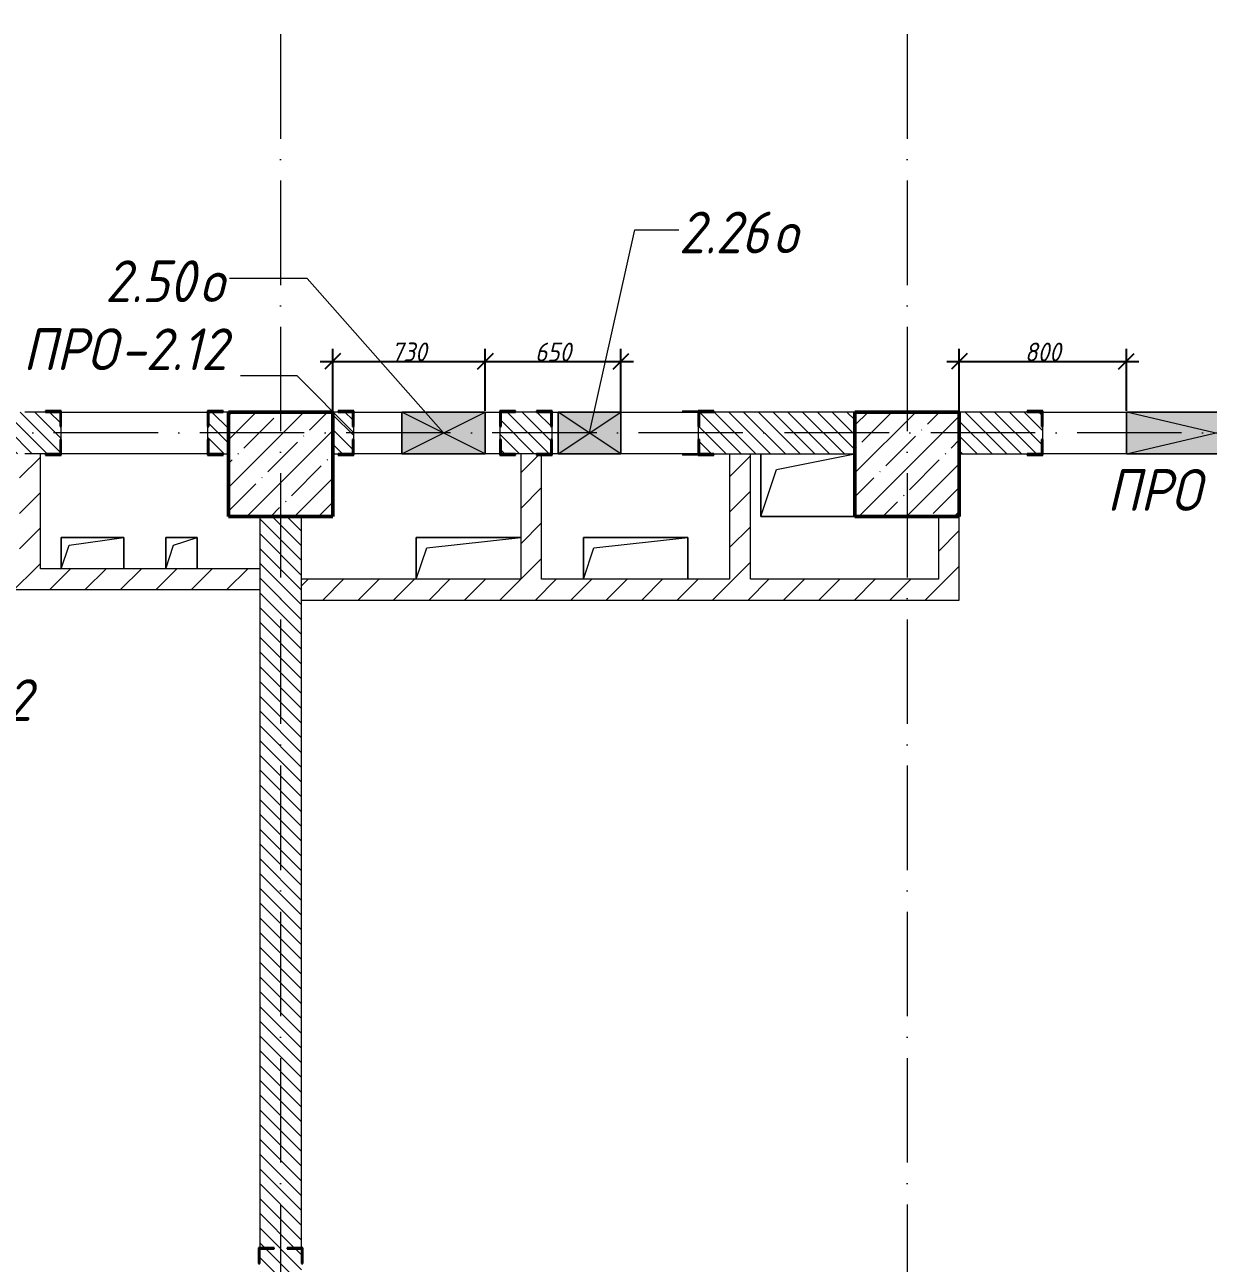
# Model space of a CAD drawing. Header units: millimetres. Extents: x -401725 to 250493, y 305116 to 802890.
# Drawn here: x 10066 to 15733, y 381011 to 386940 of the extents above; entities that cross this region are included whole.
import ezdxf

# ---------------------------------------------------------------- set-up
doc = ezdxf.new("R2010")
doc.units = ezdxf.units.MM
doc.linetypes.add('50_200_ШТРИХ_1Т_ш5_п1_п1_', pattern=[700, 500, -100, 0, -100])
for name, color, linetype, lineweight in [('A-____-____-DIMS', 7, 'Continuous', 9), ('A-DETL-GENF-OTLN', 7, 'Continuous', 9), ('A-FLOR-____-OTLN', 7, 'Continuous', 9), ('A-GENM-____-IDEN', 7, 'Continuous', 9), ('A-GENM-____-MCUT', 7, 'Continuous', 25), ('A-GENM-____-OTLN', 7, 'Continuous', 9), ('A-GENM-____-OTLN-1', 7, 'Continuous', 25), ('A-GLAZ-____-IDEN', 7, 'Continuous', 9), ('A-GLAZ-____-OTLN', 7, 'Continuous', 9), ('A-WALL-____-MCUT', 7, 'Continuous', 13), ('A-WALL-____-PATT-1', 7, 'Continuous', 9), ('A-WALL-FNSH-MCUT-1', 7, 'Continuous', 9), ('I-WALL-____-OTLN', 7, 'Continuous', 9), ('S-COLS-____-MCUT', 7, 'Continuous', 50), ('S-COLS-____-OTLN', 7, 'Continuous', 9), ('S-GRID-____-OTLN-1', 7, '50_200_ШТРИХ_1Т_ш5_п1_п1_', 9)]:
    doc.layers.add(name, color=color, linetype=linetype, lineweight=lineweight)
doc.styles.add('ISOCPEUR_I_11', font='isocpeui.ttf', dxfattribs={"width": 0.9, "height": 200})
doc.styles.add('ISOCPEUR_I_7', font='isocpeui.ttf', dxfattribs={"width": 0.9, "height": 90})
doc.dimstyles.new('ISO-1_8_0_9К_СРЕДНИЙ_Кладочные_2', dxfattribs={"dimscale": 304.8, "dimtxt": 89.638306, "dimasz": 0.246063, "dimexe": 0.19685, "dimexo": 0, "dimgap": 0, "dimtad": 1, "dimdec": 3, "dimrnd": 0.001, "dimdsep": 46, "dimtxsty": 'ISOCPEUR_I_7', "dimblk1": 'OBLIQUE', "dimblk2": 'OBLIQUE', "dimsah": 1, "dimcen": 0.09, "dimdle": 0.19685, "dimazin": 0, "dimtfac": 1, "dimtdec": 4, "dimtix": 1, "dimtmove": 1, "dimatfit": 3, "dimfxl": 1, "dimtvp": 1, "dimtolj": 1, "dimtzin": 0, "dimarcsym": 2})
pattern_1 = [(135, (-15659.08, 321904.697), (-35.35534, -35.35534), [])]
pattern_2 = [(45, (-15659.08, 321904.7), (-84.85281, 84.85281), [])]

# ---------------------------------------------------------------- blocks, each defined once
blk = doc.blocks.new('BSC_Колонна _Прямоугольная - 500х500-V12-АР1_План отверстий 2 этажа в осях 1-64_Ю-ЯЯ')
at = {"layer": 'S-COLS-____-OTLN'}
h = blk.add_hatch(dxfattribs=at)
h.set_pattern_fill('FP_21', color=256, style=0, pattern_type=2)
h.set_pattern_definition([(45, (-26950, -62931.04), (-114.04925, 114.04925), []), (45, (-26835.95, -62931.04), (-114.04925, 114.04925), [201.613, -40.323, 3.353, -36.97])])
h.paths.add_polyline_path([(-250, -250), (250, -250), (250, 250), (-250, 250)], flags=0)
at = {"layer": 'S-COLS-____-MCUT'}
for p, q in [((250, 250), (-250, 250)), ((-250, 250), (-250, -250)), ((250, -250), (250, 250)), ((-250, -250), (250, -250))]:
    blk.add_line(p, q, dxfattribs=at)
blk = doc.blocks.new('BSC_Колонна _Прямоугольная - 500х500-V48-АР1_План отверстий 2 этажа в осях 1-64_Ю-ЯЯ')
at = {"layer": 'S-COLS-____-OTLN'}
h = blk.add_hatch(dxfattribs=at)
h.set_pattern_fill('FP_58', color=256, style=0, pattern_type=2)
h.set_pattern_definition([(45, (-29950, -62931.04), (-114.04925, 114.04925), []), (45, (-29835.95, -62931.04), (-114.04925, 114.04925), [201.613, -40.323, 3.353, -36.97])])
h.paths.add_polyline_path([(-250, -250), (250, -250), (250, 250), (-250, 250)], flags=0)
at = {"layer": 'S-COLS-____-MCUT'}
for p, q in [((250, 250), (-250, 250)), ((-250, 250), (-250, -250)), ((250, -250), (250, 250)), ((-250, -250), (250, -250))]:
    blk.add_line(p, q, dxfattribs=at)
blk = doc.blocks.new('Фахверк_СКБ_Уголок - 200_3960-28268576-АР1_План отверстий 2 этажа в осях 1-64_Ю-ЯЯ')
at = {"layer": 'A-GENM-____-MCUT'}
for p, q in [((200, 156), (125, 156)), ((125, 156), (125, 81)), ((131, 81), (131, 150)), ((131, 150), (200, 150)), ((200, 150), (200, 156)), ((125, 81), (131, 81)), ((131, 19), (125, 19)), ((125, 19), (125, -56)), ((131, -50), (131, 19)), ((125, -56), (200, -56)), ((200, -50), (131, -50)), ((200, -56), (200, -50))]:
    blk.add_line(p, q, dxfattribs=at)
blk = doc.blocks.new('Фахверк_СКБ_Уголок - 200_3960_зеркало-28268689-АР1_План отверстий 2 этажа в осях 1-64_Ю-ЯЯ')
at = {"layer": 'A-GENM-____-MCUT'}
for p, q in [((200, 156), (125, 156)), ((125, 156), (125, 81)), ((131, 81), (131, 150)), ((131, 150), (200, 150)), ((200, 150), (200, 156)), ((125, 81), (131, 81)), ((131, 19), (125, 19)), ((125, 19), (125, -56)), ((131, -50), (131, 19)), ((125, -56), (200, -56)), ((200, -50), (131, -50)), ((200, -56), (200, -50))]:
    blk.add_line(p, q, dxfattribs=at)
blk = doc.blocks.new('154_Стойка_СКБ_Уголок - СМ-2180_200-28268025-АР1_План отверстий 2 этажа в осях 1-64_Ю-ЯЯ')
at = {"layer": 'A-GENM-____-MCUT'}
for p, q in [((125, 156), (125, 81)), ((200, 156), (125, 156)), ((131, 81), (131, 150)), ((131, 150), (200, 150)), ((200, 150), (200, 156)), ((125, 81), (131, 81)), ((131, 19), (125, 19)), ((125, 19), (125, -56)), ((131, -50), (131, 19)), ((125, -56), (200, -56)), ((200, -50), (131, -50)), ((200, -56), (200, -50))]:
    blk.add_line(p, q, dxfattribs=at)
blk = doc.blocks.new('Стойка_Влож_Уголок_Опорный - Уголок-28213941-АР1_План отверстий 2 этажа в осях 1-64_Ю-ЯЯ')
at = {"layer": 'A-GENM-____-OTLN'}
for p, q in [((-212, -6), (-212, 0)), ((0, 0), (0, -6)), ((-212, -75), (-212, -6)), ((-212, -6), (-206, -6)), ((-6, -6), (0, -6)), ((0, -6), (0, -75)), ((-212, -75), (-206, -75)), ((-6, -75), (0, -75))]:
    blk.add_line(p, q, dxfattribs=at)
blk = doc.blocks.new('Фахверк_СКБ_Уголок - 200_3550-28267367-АР1_План отверстий 2 этажа в осях 1-64_Ю-ЯЯ')
at = {"layer": 'A-GENM-____-MCUT'}
for p, q in [((200, 156), (125, 156)), ((125, 156), (125, 81)), ((131, 81), (131, 150)), ((131, 150), (200, 150)), ((200, 150), (200, 156)), ((125, 81), (131, 81)), ((131, 19), (125, 19)), ((125, 19), (125, -56)), ((131, -50), (131, 19)), ((125, -56), (200, -56)), ((200, -50), (131, -50)), ((200, -56), (200, -50))]:
    blk.add_line(p, q, dxfattribs=at)
blk = doc.blocks.new('AR_Отверстие прямоугольное _в плите_ - AR_Отверстие прямоугольное _в плите_-30229432-АР1_План отверстий 2 этажа в осях 1-64_Ю-ЯЯ')
at = {"layer": 'A-GENM-____-OTLN'}
for p, q in [((250, 100), (-250, 100)), ((-250, 100), (-250, -100)), ((-200, 50), (250, 100)), ((-250, -100), (-200, 50))]:
    blk.add_line(p, q, dxfattribs=at)
blk = doc.blocks.new('AR_Отверстие прямоугольное _в плите_ - AR_Отверстие прямоугольное _в плите_-V152-АР1_План отверстий 2 этажа в осях 1-64_Ю-ЯЯ')
at = {"layer": 'A-GENM-____-OTLN'}
for p, q in [((250, 100), (-250, 100)), ((-250, 100), (-250, -100)), ((-200, 50), (250, 100)), ((250, -100), (250, 100)), ((-250, -100), (-200, 50))]:
    blk.add_line(p, q, dxfattribs=at)
blk = doc.blocks.new('AR_Отверстие прямоугольное _в плите_ - AR_Отверстие прямоугольное _в плите_-30229441-АР1_План отверстий 2 этажа в осях 1-64_Ю-ЯЯ')
at = {"layer": 'A-GENM-____-OTLN'}
for p, q in [((150, 75), (-150, 75)), ((-150, 75), (-150, -75)), ((-112.5, 37.5), (150, 75)), ((150, -75), (150, 75)), ((-150, -75), (-112.5, 37.5))]:
    blk.add_line(p, q, dxfattribs=at)
blk = doc.blocks.new('AR_Отверстие прямоугольное _в плите_ - AR_Отверстие прямоугольное _в плите_-30423627-АР1_План отверстий 2 этажа в осях 1-64_Ю-ЯЯ')
at = {"layer": 'A-GENM-____-OTLN'}
for p, q in [((75, 75), (-75, 75)), ((-75, 75), (-75, -75)), ((-37.5, 37.5), (75, 75)), ((75, -75), (75, 75)), ((-75, -75), (-37.5, 37.5))]:
    blk.add_line(p, q, dxfattribs=at)
blk = doc.blocks.new('AR_Отверстие прямоугольное _в плите_ - AR_Отверстие прямоугольное _в плите_-V195-АР1_План отверстий 2 этажа в осях 1-64_Ю-ЯЯ')
at = {"layer": 'A-GENM-____-OTLN'}
for p, q in [((-225, 150), (-225, -150)), ((-150, 75), (224.8, 150)), ((-225, -150), (-150, 75)), ((-225, -150), (224.8, -150))]:
    blk.add_line(p, q, dxfattribs=at)
blk = doc.blocks.new('AR_Отверстие прямоугольное _в стене_ - AR_Отверстие прямоугольное _в стене__ЭОМ-36405611-АР1_План отверстий 2 этажа в осях 1-64_Ю-ЯЯ')
at = {"layer": 'A-GLAZ-____-OTLN'}
blk.add_hatch(color=256, dxfattribs=at).paths.add_polyline_path([(200, 100), (-200, 100), (-200, -100), (200, -100)], flags=0)
at = {"layer": 'A-DETL-GENF-OTLN'}
for p, q in [((-200, -100), (-200, 100)), ((-200, 100), (200, 100)), ((200, 100), (-200, -100)), ((-200, 100), (200, -100)), ((200, 100), (-200, 100)), ((-200, 100), (-200, -100)), ((200, 100), (200, -100)), ((200, -100), (200, 100)), ((200, -100), (-200, -100)), ((-200, -100), (200, -100))]:
    blk.add_line(p, q, dxfattribs=at)
blk = doc.blocks.new('AR_Отверстие прямоугольное _в стене__БезПР - AR_Отверстие прямоугольное _в стене__БезПР-36392850-АР1_План отверстий 2 этажа в осях 1-64_Ю-ЯЯ')
at = {"layer": 'A-GLAZ-____-OTLN'}
blk.add_hatch(color=256, dxfattribs=at).paths.add_polyline_path([(150, 100), (-150, 100), (-150, -100), (150, -100)], flags=0)
at = {"layer": 'A-DETL-GENF-OTLN'}
for p, q in [((-150, -100), (-150, 100)), ((-150, 100), (150, 100)), ((150, 100), (-150, -100)), ((-150, 100), (150, -100)), ((150, 100), (-150, 100)), ((-150, 100), (-150, -100)), ((150, 100), (150, -100)), ((150, -100), (150, 100)), ((150, -100), (-150, -100)), ((-150, -100), (150, -100))]:
    blk.add_line(p, q, dxfattribs=at)
blk = doc.blocks.new('AR_Отверстие прямоугольное _в стене_ - AR_Отверстие прямоугольное _в стене__ОВ-36798040-АР1_План отверстий 2 этажа в осях 1-64_Ю-ЯЯ')
at = {"layer": 'A-GLAZ-____-OTLN'}
blk.add_hatch(color=256, dxfattribs=at).paths.add_polyline_path([(425, -100), (425, 100), (-425, 100), (-425, -100)], flags=0)
at = {"layer": 'A-DETL-GENF-OTLN'}
for p, q in [((-425, -100), (-425, 100)), ((-425, 100), (425, 100)), ((425, 100), (-425, -100)), ((-425, 100), (425, -100)), ((425, 100), (-425, 100)), ((-425, 100), (-425, -100)), ((425, 100), (425, -100)), ((425, -100), (425, 100)), ((425, -100), (-425, -100)), ((-425, -100), (425, -100))]:
    blk.add_line(p, q, dxfattribs=at)
blk = doc.blocks.new('_Oblique')
at = {"color": 0, "linetype": 'ByBlock', "lineweight": -2}
blk.add_line((-0.5, -0.5), (0.5, 0.5), dxfattribs=at)
blk = doc.blocks.new('*D8971')
at = {"layer": 'A-____-____-DIMS', "color": 0, "lineweight": -2, "transparency": 16777216}
for p, q in [((11540.9, 385085.7), (11540.9, 385388)), ((12270.9, 385091.7), (12270.9, 385388)), ((11480.9, 385328), (12330.9, 385328))]:
    blk.add_line(p, q, dxfattribs=at)
at = {"layer": 'Defpoints', "color": 0, "transparency": 16777216}
for p in [(12270.9, 385328), (11540.9, 385085.7), (12270.9, 385091.7)]:
    blk.add_point(p, dxfattribs=at)
at = {"layer": 'A-____-____-DIMS', "color": 0, "lineweight": -2, "transparency": 16777216, "xscale": 75, "yscale": 75, "zscale": 75, "rotation": 180}
blk.add_blockref('_Oblique', (11540.9, 385328), dxfattribs=at)
at = {"layer": 'A-____-____-DIMS', "color": 0, "lineweight": -2, "transparency": 16777216, "xscale": 75, "yscale": 75, "zscale": 75}
blk.add_blockref('_Oblique', (12270.9, 385328), dxfattribs=at)
at = {"layer": 'A-____-____-DIMS', "color": 0, "transparency": 16777216, "insert": (11905.9, 385373.6), "char_height": 90, "width": 409.578, "attachment_point": 5, "style": 'ISOCPEUR_I_7'}
blk.add_mtext('\\A1;730', dxfattribs=at)
blk = doc.blocks.new('*D8972')
at = {"layer": 'A-____-____-DIMS', "color": 0, "lineweight": -2, "transparency": 16777216}
for p, q in [((12270.9, 385091.7), (12270.9, 385388)), ((12920.9, 385085.7), (12920.9, 385388)), ((12210.9, 385328), (12980.9, 385328))]:
    blk.add_line(p, q, dxfattribs=at)
at = {"layer": 'Defpoints', "color": 0, "transparency": 16777216}
for p in [(12920.9, 385328), (12270.9, 385091.7), (12920.9, 385085.7)]:
    blk.add_point(p, dxfattribs=at)
at = {"layer": 'A-____-____-DIMS', "color": 0, "lineweight": -2, "transparency": 16777216, "xscale": 75, "yscale": 75, "zscale": 75, "rotation": 180}
blk.add_blockref('_Oblique', (12270.9, 385328), dxfattribs=at)
at = {"layer": 'A-____-____-DIMS', "color": 0, "lineweight": -2, "transparency": 16777216, "xscale": 75, "yscale": 75, "zscale": 75}
blk.add_blockref('_Oblique', (12920.9, 385328), dxfattribs=at)
at = {"layer": 'A-____-____-DIMS', "color": 0, "transparency": 16777216, "insert": (12595.9, 385373), "char_height": 90, "width": 409.578, "attachment_point": 5, "style": 'ISOCPEUR_I_7'}
blk.add_mtext('\\A1;650', dxfattribs=at)
blk = doc.blocks.new('*D8926')
at = {"layer": 'A-____-____-DIMS', "color": 0, "lineweight": -2, "transparency": 16777216}
for p, q in [((14540.9, 385085.7), (14540.9, 385388)), ((15340.9, 385091.7), (15340.9, 385388)), ((14480.9, 385328), (15400.9, 385328))]:
    blk.add_line(p, q, dxfattribs=at)
at = {"layer": 'Defpoints', "color": 0, "transparency": 16777216}
for p in [(15340.9, 385328), (14540.9, 385085.7), (15340.9, 385091.7)]:
    blk.add_point(p, dxfattribs=at)
at = {"layer": 'A-____-____-DIMS', "color": 0, "lineweight": -2, "transparency": 16777216, "xscale": 75, "yscale": 75, "zscale": 75, "rotation": 180}
blk.add_blockref('_Oblique', (14540.9, 385328), dxfattribs=at)
at = {"layer": 'A-____-____-DIMS', "color": 0, "lineweight": -2, "transparency": 16777216, "xscale": 75, "yscale": 75, "zscale": 75}
blk.add_blockref('_Oblique', (15340.9, 385328), dxfattribs=at)
at = {"layer": 'A-____-____-DIMS', "color": 0, "transparency": 16777216, "insert": (14940.9, 385373), "char_height": 90, "width": 409.578, "attachment_point": 5, "style": 'ISOCPEUR_I_7'}
blk.add_mtext('\\A1;800', dxfattribs=at)

msp = doc.modelspace()

# ---------------------------------------------------------------- hatches: boundary and pattern name
at = {"layer": 'A-WALL-____-PATT-1'}
h = msp.add_hatch(dxfattribs=at)
h.set_pattern_fill('FP_6', color=256, style=0, pattern_type=2)
h.set_pattern_definition(pattern_1)
h.paths.add_polyline_path([(10946.9187, 384885.7392), (11040.9187, 384885.7392), (11040.9187, 385085.7392), (10946.9187, 385085.7392), (10946.9187, 385016.7392), (10940.9187, 385016.7392), (10940.9187, 384954.7392), (10946.9187, 384954.7392)], flags=0)
h.paths.add_polyline_path([(8040.9187, 384885.7392), (9284.9187, 384885.7392), (9284.9187, 384954.7392), (9290.9187, 384954.7392), (9290.9187, 385016.7392), (9284.9187, 385016.7392), (9284.9187, 385085.7392), (8040.9187, 385085.7392), (8040.9187, 384912.1281)], flags=0)
h.paths.add_polyline_path([(7840.9187, 384885.7392), (7840.9187, 385085.7392), (5540.9187, 385085.7392), (5540.9187, 384885.7392), (7303.2463, 384885.7392)], flags=0)
h.paths.add_polyline_path([(10040.9187, 384885.7392), (10234.9187, 384885.7392), (10234.9187, 384954.7392), (10240.9187, 384954.7392), (10240.9187, 385016.7392), (10234.9187, 385016.7392), (10234.9187, 385085.7392), (9996.9187, 385085.7392), (9996.9187, 385016.7392), (9990.9187, 385016.7392), (9990.9187, 384954.7392), (9996.9187, 384954.7392), (9996.9187, 384885.7392)], flags=0)
h = msp.add_hatch(dxfattribs=at)
h.set_pattern_fill('FP_6', color=256, style=0, pattern_type=2)
h.set_pattern_definition(pattern_1)
h.paths.add_polyline_path([(13540.9187, 384885.7392), (14040.9187, 384885.7392), (14040.9187, 385085.7392), (13296.9187, 385085.7392), (13296.9187, 385016.7392), (13290.9187, 385016.7392), (13290.9187, 384954.7392), (13296.9187, 384954.7392), (13296.9187, 384885.7392), (13440.9187, 384885.7392)], flags=0)
h.paths.add_polyline_path([(12346.9187, 384885.7392), (12584.9187, 384885.7392), (12584.9187, 384954.7392), (12590.9187, 384954.7392), (12590.9187, 385016.7392), (12584.9187, 385016.7392), (12584.9187, 385085.7392), (12346.9187, 385085.7392), (12346.9187, 385016.7392), (12340.9187, 385016.7392), (12340.9187, 384954.7392), (12346.9187, 384954.7392)], flags=0)
h.paths.add_polyline_path([(11565.9187, 384885.7392), (11634.9187, 384885.7392), (11634.9187, 384954.7392), (11640.9187, 384954.7392), (11640.9187, 385016.7392), (11634.9187, 385016.7392), (11634.9187, 385085.7392), (11540.9187, 385085.7392), (11540.9187, 384885.7392)], flags=0)
h = msp.add_hatch(dxfattribs=at)
h.set_pattern_fill('FP_6', color=256, style=0, pattern_type=2)
h.set_pattern_definition(pattern_1)
h.paths.add_polyline_path([(20040.9187, 384885.7392), (20040.9187, 385085.7392), (19396.9187, 385085.7392), (19396.9187, 385016.7392), (19390.9187, 385016.7392), (19390.9187, 384954.7392), (19396.9187, 384954.7392), (19396.9187, 384885.7392), (19675.7509, 384885.7392)], flags=0)
h.paths.add_polyline_path([(18484.9187, 384885.7392), (18484.9187, 384954.7392), (18490.9187, 384954.7392), (18490.9187, 385016.7392), (18484.9187, 385016.7392), (18484.9187, 385085.7392), (17740.9187, 385085.7392), (17740.9187, 384885.7392), (18415.9187, 384885.7392)], flags=0)
h.paths.add_polyline_path([(17340.9187, 384885.7392), (17340.9187, 385085.7392), (16646.9187, 385085.7392), (16646.9187, 385016.7392), (16640.9187, 385016.7392), (16640.9187, 384954.7392), (16646.9187, 384954.7392), (16646.9187, 384885.7392), (16715.9187, 384885.7392)], flags=0)
h.paths.add_polyline_path([(14540.9187, 384885.7392), (14934.9187, 384885.7392), (14934.9187, 384954.7392), (14940.9187, 384954.7392), (14940.9187, 385016.7392), (14934.9187, 385016.7392), (14934.9187, 385085.7392), (14540.9187, 385085.7392)], flags=0)
h = msp.add_hatch(dxfattribs=at)
h.set_pattern_fill('FP_4', color=256, style=0, pattern_type=2)
h.set_pattern_definition(pattern_2)
h.paths.add_polyline_path([(10065.9187, 384335.7392), (10140.9187, 384335.7392), (10140.9187, 384885.7392), (10065.9187, 384885.7392), (10065.9187, 384879.7392), (10040.9187, 384879.7392), (10040.9187, 384335.7392)], flags=0)
h = msp.add_hatch(dxfattribs=at)
h.set_pattern_fill('FP_4', color=256, style=0, pattern_type=2)
h.set_pattern_definition(pattern_2)
h.paths.add_polyline_path([(12540.9187, 384285.7392), (12540.9187, 384879.7392), (12515.9187, 384879.7392), (12515.9187, 384885.7392), (12440.9187, 384885.7392), (12440.9187, 384285.7392), (12515.9187, 384285.7392)], flags=0)
h = msp.add_hatch(dxfattribs=at)
h.set_pattern_fill('FP_4', color=256, style=0, pattern_type=2)
h.set_pattern_definition(pattern_2)
h.paths.add_polyline_path([(13540.9187, 384285.7392), (13540.9187, 384885.7392), (13440.9187, 384885.7392), (13440.9187, 384285.7392)], flags=0)
h = msp.add_hatch(dxfattribs=at)
h.set_pattern_fill('FP_6', color=256, style=0, pattern_type=2)
h.set_pattern_definition(pattern_1)
h.paths.add_polyline_path([(11190.9187, 377585.7392), (11390.9187, 377585.7392), (11390.9187, 381079.7392), (11321.9187, 381079.7392), (11321.9187, 381085.7392), (11390.9187, 381085.7392), (11390.9187, 384585.7392), (11190.9187, 384585.7392), (11190.9187, 381085.7392), (11259.9187, 381085.7392), (11259.9187, 381079.7392), (11190.9187, 381079.7392), (11190.9187, 379129.289)], flags=0)
h = msp.add_hatch(dxfattribs=at)
h.set_pattern_fill('FP_4', color=256, style=0, pattern_type=2)
h.set_pattern_definition(pattern_2)
h.paths.add_polyline_path([(14540.9187, 384285.7392), (14540.9187, 384585.7392), (14440.9187, 384585.7392), (14440.9187, 384285.7392)], flags=0)
h = msp.add_hatch(dxfattribs=at)
h.set_pattern_fill('FP_4', color=256, style=0, pattern_type=2)
h.set_pattern_definition(pattern_2)
h.paths.add_polyline_path([(11190.9187, 384235.7392), (11190.9187, 384335.7392), (9140.9187, 384335.7392), (9140.9187, 384235.7392), (10838.2476, 384235.7392)], flags=0)
h = msp.add_hatch(dxfattribs=at)
h.set_pattern_fill('FP_4', color=256, style=0, pattern_type=2)
h.set_pattern_definition(pattern_2)
h.paths.add_polyline_path([(14373.2489, 384185.7392), (14540.9187, 384185.7392), (14540.9187, 384285.7392), (11390.9187, 384285.7392), (11390.9187, 384185.7392), (12605.7483, 384185.7392)], flags=0)

# ---------------------------------------------------------------- linework, layer by layer
at = {"layer": 'A-FLOR-____-OTLN'}
for p, q in [((13591.127, 384585.7392), (13591.127, 384885.7392)), ((14040.9187, 384585.7392), (13591.127, 384585.7392)), ((10240.9187, 384485.7392), (10540.9187, 384485.7392)), ((10240.9187, 384335.7392), (10240.9187, 384485.7392)), ((10540.9187, 384485.7392), (10540.9187, 384335.7392)), ((10740.9187, 384485.7392), (10890.9187, 384485.7392)), ((10740.9187, 384335.7392), (10740.9187, 384485.7392)), ((10890.9187, 384485.7392), (10890.9187, 384335.7392)), ((11940.9187, 384485.7392), (12440.9187, 384485.7392)), ((11940.9187, 384285.7392), (11940.9187, 384485.7392)), ((12740.9187, 384485.7392), (13240.9187, 384485.7392)), ((12740.9187, 384285.7392), (12740.9187, 384485.7392)), ((13240.9187, 384485.7392), (13240.9187, 384285.7392))]:
    msp.add_line(p, q, dxfattribs=at)
at = {"layer": 'A-GENM-____-IDEN'}
for p, q in [((11370.1487, 385259.1895), (11099.3787, 385259.1895)), ((11640.9187, 384985.7392), (11370.1487, 385259.1895))]:
    msp.add_line(p, q, dxfattribs=at)
at = {"layer": 'A-GLAZ-____-IDEN'}
for p, q in [((12770.9187, 384985.7392), (12986.6389, 385957.6895)), ((12986.6389, 385957.6895), (13197.7502, 385957.6895)), ((11417.5994, 385724.3593), (11046.1472, 385724.3593)), ((12070.9187, 384985.7392), (11417.5994, 385724.3593))]:
    msp.add_line(p, q, dxfattribs=at)
at = {"layer": 'A-WALL-____-MCUT'}
for p, q in [((10165.9187, 385085.7392), (10065.9187, 385085.7392)), ((11040.9187, 385085.7392), (11015.9187, 385085.7392)), ((11565.9187, 385085.7392), (11540.9187, 385085.7392)), ((12515.9187, 385085.7392), (12415.9187, 385085.7392)), ((14040.9187, 385085.7392), (13365.9187, 385085.7392)), ((14865.9187, 385085.7392), (14540.9187, 385085.7392)), ((10240.9187, 384954.7392), (10240.9187, 385016.7392)), ((10940.9187, 385016.7392), (10940.9187, 384954.7392)), ((11640.9187, 384954.7392), (11640.9187, 385016.7392)), ((12340.9187, 385016.7392), (12340.9187, 384954.7392)), ((12590.9187, 384954.7392), (12590.9187, 385016.7392)), ((13290.9187, 385016.7392), (13290.9187, 384954.7392)), ((14940.9187, 384954.7392), (14940.9187, 385016.7392)), ((10165.9187, 384885.7392), (10065.9187, 384885.7392)), ((11015.9187, 384885.7392), (11040.9187, 384885.7392)), ((11540.9187, 384885.7392), (11565.9187, 384885.7392)), ((12515.9187, 384885.7392), (12415.9187, 384885.7392)), ((13365.9187, 384885.7392), (14040.9187, 384885.7392)), ((14540.9187, 384885.7392), (14865.9187, 384885.7392)), ((11190.9187, 384585.7392), (11190.9187, 381085.7392)), ((11390.9187, 381085.7392), (11390.9187, 384585.7392))]:
    msp.add_line(p, q, dxfattribs=at)
at = {"layer": 'A-WALL-FNSH-MCUT-1'}
for p, q in [((10140.9187, 384335.7392), (10140.9187, 384885.7392)), ((12440.9187, 384885.7392), (12440.9187, 384285.7392)), ((12540.9187, 384285.7392), (12540.9187, 384879.7392)), ((13440.9187, 384885.7392), (13440.9187, 384285.7392)), ((13540.9187, 384285.7392), (13540.9187, 384885.7392)), ((14440.9187, 384585.7392), (14440.9187, 384285.7392)), ((14540.9187, 384185.7392), (14540.9187, 384585.7392)), ((11190.9187, 384335.7392), (10140.9187, 384335.7392)), ((12440.9187, 384285.7392), (11390.9187, 384285.7392)), ((13440.9187, 384285.7392), (12540.9187, 384285.7392)), ((14440.9187, 384285.7392), (13540.9187, 384285.7392)), ((8970.9187, 384235.7392), (11190.9187, 384235.7392)), ((11390.9187, 384185.7392), (14540.9187, 384185.7392))]:
    msp.add_line(p, q, dxfattribs=at)
at = {"layer": 'I-WALL-____-OTLN'}
for p, q in [((10240.9187, 385085.7392), (10940.9187, 385085.7392)), ((11640.9187, 385085.7392), (11870.9187, 385085.7392)), ((12270.9187, 385085.7392), (12340.9187, 385085.7392)), ((12590.9187, 385085.7392), (12620.9187, 385085.7392)), ((12920.9187, 385085.7392), (13290.9187, 385085.7392)), ((14940.9187, 385085.7392), (15340.9187, 385085.7392)), ((10940.9187, 384885.7392), (10240.9187, 384885.7392)), ((11870.9187, 384885.7392), (11640.9187, 384885.7392)), ((12340.9187, 384885.7392), (12270.9187, 384885.7392)), ((12620.9187, 384885.7392), (12590.9187, 384885.7392)), ((13290.9187, 384885.7392), (12920.9187, 384885.7392)), ((15340.9187, 384885.7392), (14940.9187, 384885.7392))]:
    msp.add_line(p, q, dxfattribs=at)
at = {"layer": 'S-GRID-____-OTLN-1'}
for p, q in [((11290.9187, 412797.5486), (11290.9187, 374796.285)), ((14290.9187, 412797.5486), (14290.9187, 374796.285)), ((88415.3253, 384985.7392), (-20327.8515, 384985.7392))]:
    msp.add_line(p, q, dxfattribs=at)

# ---------------------------------------------------------------- block references
at = {"layer": 'A-GENM-____-OTLN', "rotation": 269.9999999999995}
msp.add_blockref('Стойка_Влож_Уголок_Опорный - Уголок-28213941-АР1_План отверстий 2 этажа в осях 1-64_Ю-ЯЯ', (13290.9187, 384879.7392), dxfattribs=at)
at = {"layer": 'A-GENM-____-OTLN'}
for name, p in [('AR_Отверстие прямоугольное _в плите_ - AR_Отверстие прямоугольное _в плите_-V195-АР1_План отверстий 2 этажа в осях 1-64_Ю-ЯЯ', (13816.127, 384735.7392)), ('AR_Отверстие прямоугольное _в плите_ - AR_Отверстие прямоугольное _в плите_-30229441-АР1_План отверстий 2 этажа в осях 1-64_Ю-ЯЯ', (10390.9187, 384410.7392)), ('AR_Отверстие прямоугольное _в плите_ - AR_Отверстие прямоугольное _в плите_-30423627-АР1_План отверстий 2 этажа в осях 1-64_Ю-ЯЯ', (10815.9187, 384410.7392)), ('AR_Отверстие прямоугольное _в плите_ - AR_Отверстие прямоугольное _в плите_-30229432-АР1_План отверстий 2 этажа в осях 1-64_Ю-ЯЯ', (12190.9187, 384385.7392)), ('AR_Отверстие прямоугольное _в плите_ - AR_Отверстие прямоугольное _в плите_-V152-АР1_План отверстий 2 этажа в осях 1-64_Ю-ЯЯ', (12990.9187, 384385.7392))]:
    msp.add_blockref(name, p, dxfattribs=at)
at = {"layer": 'A-GENM-____-OTLN-1'}
for name, p, rotation in [('Фахверк_СКБ_Уголок - 200_3960-28268576-АР1_План отверстий 2 этажа в осях 1-64_Ю-ЯЯ', (10365.9187, 385035.7392), 180), ('Фахверк_СКБ_Уголок - 200_3960_зеркало-28268689-АР1_План отверстий 2 этажа в осях 1-64_Ю-ЯЯ', (11765.9187, 385035.7392), 180), ('Фахверк_СКБ_Уголок - 200_3960_зеркало-28268689-АР1_План отверстий 2 этажа в осях 1-64_Ю-ЯЯ', (12715.9187, 385035.7392), 180), ('Фахверк_СКБ_Уголок - 200_3960-28268576-АР1_План отверстий 2 этажа в осях 1-64_Ю-ЯЯ', (15065.9187, 385035.7392), 180), ('Фахверк_СКБ_Уголок - 200_3550-28267367-АР1_План отверстий 2 этажа в осях 1-64_Ю-ЯЯ', (11240.9187, 381210.7392), 269.9999999999999)]:
    msp.add_blockref(name, p, dxfattribs=dict(at, rotation=rotation))
for name, p in [('Фахверк_СКБ_Уголок - 200_3960_зеркало-28268689-АР1_План отверстий 2 этажа в осях 1-64_Ю-ЯЯ', (10815.9187, 384935.7392)), ('Фахверк_СКБ_Уголок - 200_3960-28268576-АР1_План отверстий 2 этажа в осях 1-64_Ю-ЯЯ', (12215.9187, 384935.7392)), ('154_Стойка_СКБ_Уголок - СМ-2180_200-28268025-АР1_План отверстий 2 этажа в осях 1-64_Ю-ЯЯ', (13165.9187, 384935.7392))]:
    msp.add_blockref(name, p, dxfattribs=at)
at = {"layer": 'A-GLAZ-____-OTLN', "rotation": 180}
for name, p in [('AR_Отверстие прямоугольное _в стене_ - AR_Отверстие прямоугольное _в стене__ЭОМ-36405611-АР1_План отверстий 2 этажа в осях 1-64_Ю-ЯЯ', (12070.9187, 384985.7392)), ('AR_Отверстие прямоугольное _в стене__БезПР - AR_Отверстие прямоугольное _в стене__БезПР-36392850-АР1_План отверстий 2 этажа в осях 1-64_Ю-ЯЯ', (12770.9187, 384985.7392)), ('AR_Отверстие прямоугольное _в стене_ - AR_Отверстие прямоугольное _в стене__ОВ-36798040-АР1_План отверстий 2 этажа в осях 1-64_Ю-ЯЯ', (15765.9187, 384985.7392))]:
    msp.add_blockref(name, p, dxfattribs=at)
at = {"layer": 'S-COLS-____-OTLN'}
for name, p in [('BSC_Колонна _Прямоугольная - 500х500-V12-АР1_План отверстий 2 этажа в осях 1-64_Ю-ЯЯ', (11290.9187, 384835.7392)), ('BSC_Колонна _Прямоугольная - 500х500-V48-АР1_План отверстий 2 этажа в осях 1-64_Ю-ЯЯ', (14290.9187, 384835.7392))]:
    msp.add_blockref(name, p, dxfattribs=at)

# ---------------------------------------------------------------- texts
at = {"layer": 'A-GENM-____-IDEN', "char_height": 200, "attachment_point": 1, "style": 'ISOCPEUR_I_11'}
for s, insert, width in [('ПРО', (10057.6682, 385486.3056), 562.784625), ('-2.12', (10522.012, 385486.3056), 663.79725), ('ПРО', (15248.0373, 384812.5496), 562.784625), ('-2.2', (9677.4894, 383807.079), 548.35425)]:
    msp.add_mtext(s, dxfattribs=dict(at, insert=insert, width=width))
at = {"layer": 'A-GLAZ-____-IDEN', "char_height": 200, "attachment_point": 1, "style": 'ISOCPEUR_I_11'}
for s, insert, width in [('2.26', (13197.7502, 386045.304), 548.35425), ('\\fISOCPEUR|b0|i1|c204|p34|;\\W.9;о', (13650.1877, 386045.304), 158.734125), ('2.50', (10450.6926, 385811.9739), 548.35425), ('\\fISOCPEUR|b0|i1|c204|p34|;\\W.9;о', (10903.1301, 385811.9739), 158.734125)]:
    msp.add_mtext(s, dxfattribs=dict(at, insert=insert, width=width))

# ---------------------------------------------------------------- dimensions: what is measured, and where the dimension line sits
at = {"layer": 'A-____-____-DIMS'}
for base, p1, p2, override, picture, middle in [((12270.9187, 385327.9945), (11540.9187, 385085.7392), (12270.9187, 385091.7392), {"dimpost": '<>', "dimfxl": 730.024657}, '*D8971', (11905.9187, 385373.5741)), ((12920.9187, 385327.9945), (12270.9187, 385091.7392), (12920.9187, 385085.7392), {"dimpost": '<>', "dimfxl": 650.027692}, '*D8972', (12595.9187, 385372.9945)), ((15340.9187, 385327.9945), (14540.9187, 385085.7392), (15340.9187, 385091.7392), {"dimpost": '<>', "dimfxl": 800.0225}, '*D8926', (14940.9187, 385372.9945))]:
    dim = msp.add_linear_dim(base=base, p1=p1, p2=p2, dimstyle='ISO-1_8_0_9К_СРЕДНИЙ_Кладочные_2', override=override, dxfattribs=at)
    dim.commit()
    dim.dimension.update_dxf_attribs({"geometry": picture, "text_midpoint": middle})

doc.saveas('drawing.dxf')
